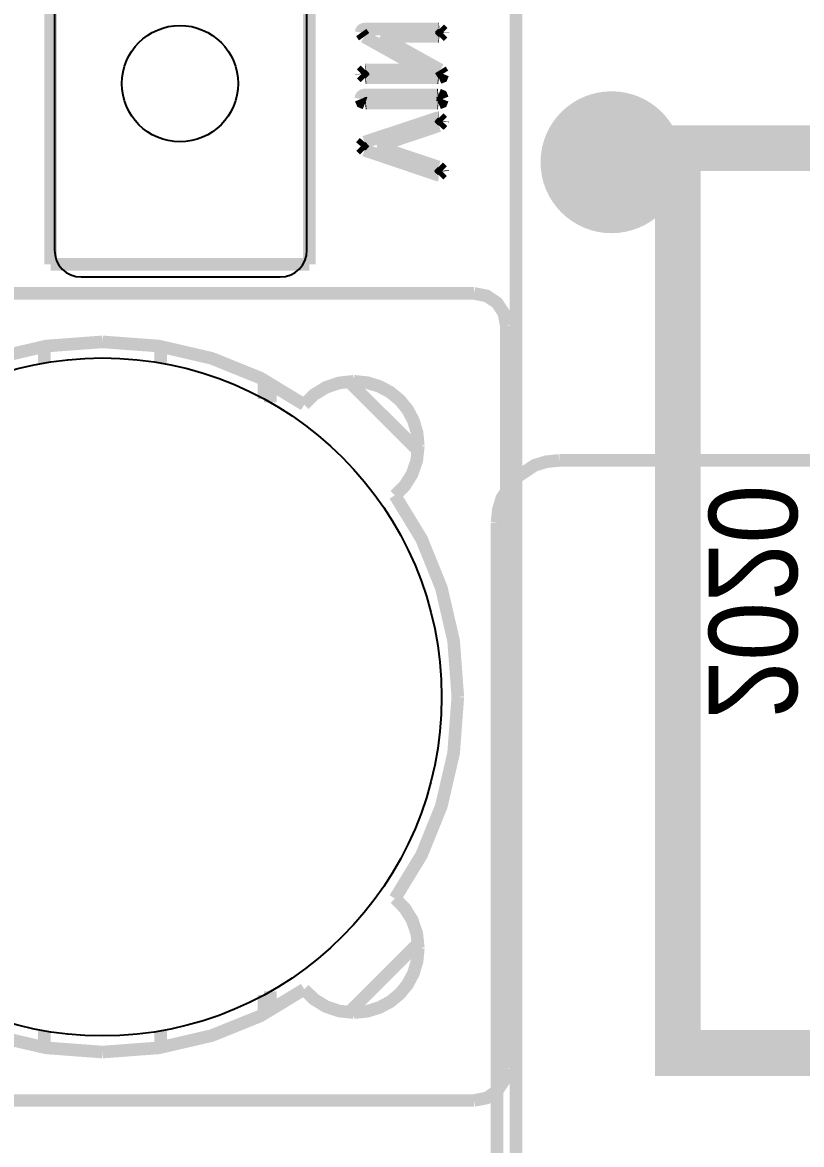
# Model space of a CAD drawing. Header units: inches. Extents: x -2.67 to 2.67, y -1.82 to 1.83.
# Drawn here: x -2.183 to -1.689, y 0.003 to 0.714 of the extents above; entities that cross this region are included whole.
import ezdxf

# ---------------------------------------------------------------- set-up
doc = ezdxf.new("R2010")
doc.units = ezdxf.units.IN
doc.layers.get('0').update_dxf_attribs({"linetype": 'CONTINUOUS'})

# ---------------------------------------------------------------- blocks, each defined once
blk = doc.blocks.new('EPAD')
at = {"const_width": 0.5}
blk.add_lwpolyline([(-0.25, 0, 1), (0.25, 0, 1)], format="xyb", close=True, dxfattribs=at)

msp = doc.modelspace()

# ---------------------------------------------------------------- linework, layer by layer
for points, const_width in [([(-2.165209, 0.56074), (-2.165209, 0.806409)], 0.008), ([(-2.001429, 0.56074), (-2.001429, 0.806409), (-2.165209, 0.806409)], 0.008), ([(-2.165209, 0.56074), (-2.165209, 0.806409)], 0.008), ([(-2.001429, 0.56074), (-2.001429, 0.806409), (-2.165209, 0.806409)], 0.008), ([(-2.165209, 0.56074), (-2.165209, 0.806409)], 0.008), ([(-2.001429, 0.56074), (-2.001429, 0.806409), (-2.165209, 0.806409)], 0.008), ([(-1.870406, 0.777748), (-1.870406, -0.655323)], 0.008), ([(-1.870406, 0.777748), (-1.870406, -0.655323)], 0.008), ([(-1.870406, 0.777748), (-1.870406, -0.655323)], 0.008), ([(-1.91924, 0.710002), (-1.965611, 0.710002), (-1.96686, 0.70986), (-1.967352, 0.709683), (-1.967753, 0.709436), (-1.968066, 0.709118), (-1.968289, 0.708729), (-1.968467, 0.707739)], 0.008), ([(-1.91924, 0.710002), (-1.965611, 0.710002), (-1.96686, 0.70986), (-1.967352, 0.709683), (-1.967753, 0.709436), (-1.968066, 0.709118), (-1.968289, 0.708729), (-1.968467, 0.707739)], 0.008), ([(-1.91924, 0.710002), (-1.965611, 0.710002), (-1.96686, 0.70986), (-1.967352, 0.709683), (-1.967753, 0.709436), (-1.968066, 0.709118), (-1.968289, 0.708729), (-1.968467, 0.707739)], 0.008), ([(-1.966618, 0.705134), (-1.968467, 0.707737)], 0.008), ([(-1.966618, 0.705134), (-1.968467, 0.707737)], 0.008), ([(-1.966618, 0.705134), (-1.968467, 0.707737)], 0.008), ([(-1.918925, 0.710024), (-1.91924, 0.710002)], 0.008), ([(-1.918925, 0.710024), (-1.91924, 0.710002)], 0.008), ([(-1.918925, 0.710024), (-1.91924, 0.710002)], 0.008), ([(-1.918925, 0.710024), (-1.916718, 0.707817)], 0.008), ([(-1.918925, 0.710024), (-1.916718, 0.707817)], 0.008), ([(-1.918925, 0.710024), (-1.916718, 0.707817)], 0.008), ([(-1.916726, 0.707624), (-1.916718, 0.707817)], 0.008), ([(-1.916726, 0.707624), (-1.916718, 0.707817)], 0.008), ([(-1.916726, 0.707624), (-1.916718, 0.707817)], 0.008), ([(-1.916726, 0.707625), (-1.916721, 0.707484)], 0.008), ([(-1.916726, 0.707625), (-1.916721, 0.707484)], 0.008), ([(-1.916726, 0.707625), (-1.916721, 0.707484)], 0.008), ([(-1.966616, 0.705133), (-1.92893, 0.684017), (-1.965611, 0.684017)], 0.008), ([(-1.966616, 0.705133), (-1.92893, 0.684017), (-1.965611, 0.684017)], 0.008), ([(-1.966616, 0.705133), (-1.92893, 0.684017), (-1.965611, 0.684017)], 0.008), ([(-1.956423, 0.70527), (-1.919331, 0.70527)], 0.008), ([(-1.918303, 0.684062), (-1.956423, 0.70527)], 0.008), ([(-1.956423, 0.70527), (-1.919331, 0.70527)], 0.008), ([(-1.918303, 0.684062), (-1.956423, 0.70527)], 0.008), ([(-1.956423, 0.70527), (-1.919331, 0.70527)], 0.008), ([(-1.918303, 0.684062), (-1.956423, 0.70527)], 0.008), ([(-1.918965, 0.705241), (-1.919331, 0.705271)], 0.008), ([(-1.918965, 0.705241), (-1.919331, 0.705271)], 0.008), ([(-1.918965, 0.705241), (-1.919331, 0.705271)], 0.008), ([(-1.918965, 0.705241), (-1.916721, 0.707484)], 0.008), ([(-1.918965, 0.705241), (-1.916721, 0.707484)], 0.008), ([(-1.918965, 0.705241), (-1.916721, 0.707484)], 0.008), ([(-1.965949, 0.68404), (-1.968363, 0.681627)], 0.008), ([(-1.965949, 0.68404), (-1.968363, 0.681627)], 0.008), ([(-1.965949, 0.68404), (-1.968363, 0.681627)], 0.008), ([(-1.968353, 0.681412), (-1.968363, 0.681627)], 0.008), ([(-1.968353, 0.681412), (-1.968363, 0.681627)], 0.008), ([(-1.968353, 0.681412), (-1.968363, 0.681627)], 0.008), ([(-1.968353, 0.68141), (-1.968354, 0.681378)], 0.008), ([(-1.968353, 0.68141), (-1.968354, 0.681378)], 0.008), ([(-1.968353, 0.68141), (-1.968354, 0.681378)], 0.008), ([(-1.966009, 0.679033), (-1.968354, 0.681378)], 0.008), ([(-1.966009, 0.679033), (-1.968354, 0.681378)], 0.008), ([(-1.966009, 0.679033), (-1.968354, 0.681378)], 0.008), ([(-1.965949, 0.68404), (-1.965609, 0.684016)], 0.008), ([(-1.965949, 0.68404), (-1.965609, 0.684016)], 0.008), ([(-1.965949, 0.68404), (-1.965609, 0.684016)], 0.008), ([(-1.919257, 0.679023), (-1.917459, 0.679754), (-1.916726, 0.68155)], 0.008), ([(-1.919257, 0.679023), (-1.917459, 0.679754), (-1.916726, 0.68155)], 0.008), ([(-1.919257, 0.679023), (-1.917459, 0.679754), (-1.916726, 0.68155)], 0.008), ([(-1.918301, 0.684061), (-1.916726, 0.68155)], 0.008), ([(-1.918301, 0.684061), (-1.916726, 0.68155)], 0.008), ([(-1.918301, 0.684061), (-1.916726, 0.68155)], 0.008), ([(-1.966009, 0.679033), (-1.965541, 0.67908)], 0.008), ([(-1.966009, 0.679033), (-1.965541, 0.67908)], 0.008), ([(-1.966009, 0.679033), (-1.965541, 0.67908)], 0.008), ([(-1.965542, 0.67908), (-1.919788, 0.67908)], 0.008), ([(-1.965542, 0.67908), (-1.919788, 0.67908)], 0.008), ([(-1.965542, 0.67908), (-1.919788, 0.67908)], 0.008), ([(-1.919257, 0.679023), (-1.919787, 0.67908)], 0.008), ([(-1.919257, 0.679023), (-1.919787, 0.67908)], 0.008), ([(-1.919257, 0.679023), (-1.919787, 0.67908)], 0.008), ([(-1.920085, 0.668201), (-1.965382, 0.668201), (-1.966822, 0.668039), (-1.967387, 0.667835), (-1.96785, 0.66755), (-1.96821, 0.667183), (-1.968467, 0.666736), (-1.968673, 0.665596)], 0.008), ([(-1.920085, 0.668201), (-1.965382, 0.668201), (-1.966822, 0.668039), (-1.967387, 0.667835), (-1.96785, 0.66755), (-1.96821, 0.667183), (-1.968467, 0.666736), (-1.968673, 0.665596)], 0.008), ([(-1.920085, 0.668201), (-1.965382, 0.668201), (-1.966822, 0.668039), (-1.967387, 0.667835), (-1.96785, 0.66755), (-1.96821, 0.667183), (-1.968467, 0.666736), (-1.968673, 0.665596)], 0.008), ([(-1.966007, 0.662932), (-1.967902, 0.663702), (-1.968673, 0.665598)], 0.008), ([(-1.966007, 0.662932), (-1.967902, 0.663702), (-1.968673, 0.665598)], 0.008), ([(-1.966007, 0.662932), (-1.967902, 0.663702), (-1.968673, 0.665598)], 0.008), ([(-1.919548, 0.668257), (-1.920084, 0.668202)], 0.008), ([(-1.919548, 0.668257), (-1.920084, 0.668202)], 0.008), ([(-1.919548, 0.668257), (-1.920084, 0.668202)], 0.008), ([(-1.919548, 0.668257), (-1.917672, 0.667494), (-1.916908, 0.665617)], 0.008), ([(-1.919548, 0.668257), (-1.917672, 0.667494), (-1.916908, 0.665617)], 0.008), ([(-1.919548, 0.668257), (-1.917672, 0.667494), (-1.916908, 0.665617)], 0.008), ([(-1.919497, 0.662943), (-1.917656, 0.663691), (-1.916908, 0.665532)], 0.008), ([(-1.919497, 0.662943), (-1.917656, 0.663691), (-1.916908, 0.665532)], 0.008), ([(-1.919497, 0.662943), (-1.917656, 0.663691), (-1.916908, 0.665532)], 0.008), ([(-1.916909, 0.665595), (-1.916908, 0.665532)], 0.008), ([(-1.916909, 0.665595), (-1.916908, 0.665532)], 0.008), ([(-1.916909, 0.665595), (-1.916908, 0.665532)], 0.008), ([(-1.916908, 0.665598), (-1.916908, 0.665617)], 0.008), ([(-1.916908, 0.665598), (-1.916908, 0.665617)], 0.008), ([(-1.916908, 0.665598), (-1.916908, 0.665617)], 0.008), ([(-1.966007, 0.662932), (-1.965453, 0.66299)], 0.008), ([(-1.966007, 0.662932), (-1.965453, 0.66299)], 0.008), ([(-1.966007, 0.662932), (-1.965453, 0.66299)], 0.008), ([(-1.965451, 0.662991), (-1.919994, 0.662991)], 0.008), ([(-1.965451, 0.662991), (-1.919994, 0.662991)], 0.008), ([(-1.965451, 0.662991), (-1.919994, 0.662991)], 0.008), ([(-1.919497, 0.662943), (-1.919996, 0.662991)], 0.008), ([(-1.919497, 0.662943), (-1.919996, 0.662991)], 0.008), ([(-1.919497, 0.662943), (-1.919996, 0.662991)], 0.008), ([(-1.919308, 0.653712), (-1.920118, 0.653611), (-1.920885, 0.653392), (-1.966342, 0.638285)], 0.008), ([(-1.919308, 0.653712), (-1.920118, 0.653611), (-1.920885, 0.653392), (-1.966342, 0.638285)], 0.008), ([(-1.919308, 0.653712), (-1.920118, 0.653611), (-1.920885, 0.653392), (-1.966342, 0.638285)], 0.008), ([(-1.919114, 0.65372), (-1.919308, 0.653712)], 0.008), ([(-1.919114, 0.65372), (-1.919308, 0.653712)], 0.008), ([(-1.919114, 0.65372), (-1.919308, 0.653712)], 0.008), ([(-1.91917, 0.648707), (-1.916909, 0.651175)], 0.008), ([(-1.91917, 0.648707), (-1.916909, 0.651175)], 0.008), ([(-1.91917, 0.648707), (-1.916909, 0.651175)], 0.008), ([(-1.919114, 0.65372), (-1.916886, 0.651492)], 0.008), ([(-1.919114, 0.65372), (-1.916886, 0.651492)], 0.008), ([(-1.919114, 0.65372), (-1.916886, 0.651492)], 0.008), ([(-1.916909, 0.651174), (-1.916886, 0.651492)], 0.008), ([(-1.916909, 0.651174), (-1.916886, 0.651492)], 0.008), ([(-1.916909, 0.651174), (-1.916886, 0.651492)], 0.008), ([(-1.958389, 0.635497), (-1.919171, 0.648707)], 0.008), ([(-1.958389, 0.635497), (-1.919171, 0.648707)], 0.008), ([(-1.958389, 0.635497), (-1.919171, 0.648707)], 0.008), ([(-1.767886, 0.06063), (-1.508043, 0.06063), (-1.508043, 0.634441), (-1.767886, 0.634441), (-1.767886, 0.06063)], 0.029), ([(-1.767886, 0.06063), (-1.508043, 0.06063), (-1.508043, 0.634441), (-1.767886, 0.634441), (-1.767886, 0.06063)], 0.029), ([(-1.767886, 0.06063), (-1.508043, 0.06063), (-1.508043, 0.634441), (-1.767886, 0.634441), (-1.767886, 0.06063)], 0.029), ([(-1.966343, 0.638285), (-1.968673, 0.635566)], 0.008), ([(-1.966343, 0.638285), (-1.968673, 0.635566)], 0.008), ([(-1.966343, 0.638285), (-1.968673, 0.635566)], 0.008), ([(-1.966409, 0.633143), (-1.968673, 0.635566)], 0.008), ([(-1.966409, 0.633143), (-1.968673, 0.635566)], 0.008), ([(-1.966409, 0.633143), (-1.968673, 0.635566)], 0.008), ([(-1.966411, 0.633143), (-1.920405, 0.617602), (-1.919743, 0.617437), (-1.919263, 0.617397)], 0.008), ([(-1.966411, 0.633143), (-1.920405, 0.617602), (-1.919743, 0.617437), (-1.919263, 0.617397)], 0.008), ([(-1.966411, 0.633143), (-1.920405, 0.617602), (-1.919743, 0.617437), (-1.919263, 0.617397)], 0.008), ([(-1.919445, 0.62247), (-1.958389, 0.635497)], 0.008), ([(-1.919445, 0.62247), (-1.958389, 0.635497)], 0.008), ([(-1.919445, 0.62247), (-1.958389, 0.635497)], 0.008), ([(-1.919446, 0.62247), (-1.917046, 0.620116)], 0.008), ([(-1.919446, 0.62247), (-1.917046, 0.620116)], 0.008), ([(-1.919446, 0.62247), (-1.917046, 0.620116)], 0.008), ([(-1.919261, 0.617396), (-1.919253, 0.617396)], 0.008), ([(-1.919261, 0.617396), (-1.919253, 0.617396)], 0.008), ([(-1.919261, 0.617396), (-1.919253, 0.617396)], 0.008), ([(-1.919253, 0.617396), (-1.916997, 0.619652)], 0.008), ([(-1.919253, 0.617396), (-1.916997, 0.619652)], 0.008), ([(-1.919253, 0.617396), (-1.916997, 0.619652)], 0.008), ([(-1.917046, 0.620118), (-1.916997, 0.619652)], 0.008), ([(-1.917046, 0.620118), (-1.916997, 0.619652)], 0.008), ([(-1.917046, 0.620118), (-1.916997, 0.619652)], 0.008), ([(-2.001429, 0.56074), (-2.165209, 0.56074)], 0.008), ([(-2.001429, 0.56074), (-2.165209, 0.56074)], 0.008), ([(-2.001429, 0.56074), (-2.165209, 0.56074)], 0.008), ([(-1.89702, 0.542315), (-2.367886, 0.542315)], 0.008), ([(-1.89702, 0.542315), (-2.367886, 0.542315)], 0.008), ([(-1.89702, 0.542315), (-2.367886, 0.542315)], 0.008), ([(-1.89702, 0.542315), (-1.888963, 0.540735), (-1.882465, 0.536397), (-1.878127, 0.5299), (-1.876547, 0.521843)], 0.008), ([(-1.89702, 0.542315), (-1.888963, 0.540735), (-1.882465, 0.536397), (-1.878127, 0.5299), (-1.876547, 0.521843)], 0.008), ([(-1.89702, 0.542315), (-1.888963, 0.540735), (-1.882465, 0.536397), (-1.878127, 0.5299), (-1.876547, 0.521843)], 0.008), ([(-1.876547, 0.050976), (-1.876547, 0.521843)], 0.008), ([(-1.876547, 0.050976), (-1.876547, 0.521843)], 0.008), ([(-1.876547, 0.050976), (-1.876547, 0.521843)], 0.008), ([(-2.132453, 0.511606), (-2.168107, 0.508936), (-2.201663, 0.501167), (-2.232583, 0.48866), (-2.26033, 0.471777)], 0.008), ([(-2.132453, 0.511606), (-2.168107, 0.508936), (-2.201663, 0.501167), (-2.232583, 0.48866), (-2.26033, 0.471777)], 0.008), ([(-2.132453, 0.511606), (-2.168107, 0.508936), (-2.201663, 0.501167), (-2.232583, 0.48866), (-2.26033, 0.471777)], 0.008), ([(-2.169303, 0.508571), (-2.169303, 0.498188)], 0.008), ([(-2.169303, 0.508571), (-2.169303, 0.498188)], 0.008), ([(-2.169303, 0.508571), (-2.169303, 0.498188)], 0.008), ([(-2.132453, 0.511606), (-2.096798, 0.508936), (-2.063242, 0.501167), (-2.032322, 0.48866), (-2.004576, 0.471777)], 0.008), ([(-2.132453, 0.511606), (-2.096798, 0.508936), (-2.063242, 0.501167), (-2.032322, 0.48866), (-2.004576, 0.471777)], 0.008), ([(-2.132453, 0.511606), (-2.096798, 0.508936), (-2.063242, 0.501167), (-2.032322, 0.48866), (-2.004576, 0.471777)], 0.008), ([(-2.095602, 0.498188), (-2.095602, 0.508571)], 0.008), ([(-2.095602, 0.498188), (-2.095602, 0.508571)], 0.008), ([(-2.095602, 0.498188), (-2.095602, 0.508571)], 0.008), ([(-2.030091, 0.475433), (-2.030091, 0.486998)], 0.008), ([(-2.030091, 0.475433), (-2.030091, 0.486998)], 0.008), ([(-2.030091, 0.475433), (-2.030091, 0.486998)], 0.008), ([(-2.025996, 0.473158), (-2.025996, 0.484855)], 0.008), ([(-2.025996, 0.473158), (-2.025996, 0.484855)], 0.008), ([(-2.025996, 0.473158), (-2.025996, 0.484855)], 0.008), ([(-1.973214, 0.486593), (-1.982515, 0.485578), (-1.991002, 0.482661), (-1.998459, 0.478025), (-2.004671, 0.471857)], 0.008), ([(-1.973214, 0.486593), (-1.982515, 0.485578), (-1.991002, 0.482661), (-1.998459, 0.478025), (-2.004671, 0.471857)], 0.008), ([(-1.973214, 0.486593), (-1.982515, 0.485578), (-1.991002, 0.482661), (-1.998459, 0.478025), (-2.004671, 0.471857)], 0.008), ([(-1.976299, 0.486476), (-1.932386, 0.442563)], 0.008), ([(-1.976299, 0.486476), (-1.932386, 0.442563)], 0.008), ([(-1.976299, 0.486476), (-1.932386, 0.442563)], 0.008), ([(-1.973214, 0.486593), (-1.964842, 0.485778), (-1.9571, 0.483434), (-1.950138, 0.47971), (-1.944105, 0.474757), (-1.939152, 0.468724), (-1.935428, 0.461762), (-1.933084, 0.45402), (-1.932269, 0.445648)], 0.008), ([(-1.973214, 0.486593), (-1.964842, 0.485778), (-1.9571, 0.483434), (-1.950138, 0.47971), (-1.944105, 0.474757), (-1.939152, 0.468724), (-1.935428, 0.461762), (-1.933084, 0.45402), (-1.932269, 0.445648)], 0.008), ([(-1.973214, 0.486593), (-1.964842, 0.485778), (-1.9571, 0.483434), (-1.950138, 0.47971), (-1.944105, 0.474757), (-1.939152, 0.468724), (-1.935428, 0.461762), (-1.933084, 0.45402), (-1.932269, 0.445648)], 0.008), ([(-1.947005, 0.414191), (-1.940837, 0.420403), (-1.936201, 0.427861), (-1.933283, 0.436347), (-1.932269, 0.445648)], 0.008), ([(-1.947005, 0.414191), (-1.940837, 0.420403), (-1.936201, 0.427861), (-1.933283, 0.436347), (-1.932269, 0.445648)], 0.008), ([(-1.947005, 0.414191), (-1.940837, 0.420403), (-1.936201, 0.427861), (-1.933283, 0.436347), (-1.932269, 0.445648)], 0.008), ([(-1.882382, 0.397031), (-1.881598, 0.405081), (-1.879344, 0.412526), (-1.871002, 0.425021), (-1.858506, 0.433364), (-1.851062, 0.435618), (-1.843012, 0.436402)], 0.008), ([(-1.882382, 0.397031), (-1.881598, 0.405081), (-1.879344, 0.412526), (-1.871002, 0.425021), (-1.858506, 0.433364), (-1.851062, 0.435618), (-1.843012, 0.436402)], 0.008), ([(-1.882382, 0.397031), (-1.881598, 0.405081), (-1.879344, 0.412526), (-1.871002, 0.425021), (-1.858506, 0.433364), (-1.851062, 0.435618), (-1.843012, 0.436402)], 0.008), ([(0.912894, 0.397031), (0.91211, 0.405081), (0.909856, 0.412526), (0.901513, 0.425021), (0.889018, 0.433364), (0.881574, 0.435618), (0.873524, 0.436402), (-1.843012, 0.436402)], 0.008), ([(0.912894, 0.397031), (0.91211, 0.405081), (0.909856, 0.412526), (0.901513, 0.425021), (0.889018, 0.433364), (0.881574, 0.435618), (0.873524, 0.436402), (-1.843012, 0.436402)], 0.008), ([(0.912894, 0.397031), (0.91211, 0.405081), (0.909856, 0.412526), (0.901513, 0.425021), (0.889018, 0.433364), (0.881574, 0.435618), (0.873524, 0.436402), (-1.843012, 0.436402)], 0.008), ([(-1.947085, 0.414286), (-1.930202, 0.38654), (-1.917695, 0.35562), (-1.909926, 0.322064), (-1.907256, 0.286409)], 0.008), ([(-1.947085, 0.414286), (-1.930202, 0.38654), (-1.917695, 0.35562), (-1.909926, 0.322064), (-1.907256, 0.286409)], 0.008), ([(-1.947085, 0.414286), (-1.930202, 0.38654), (-1.917695, 0.35562), (-1.909926, 0.322064), (-1.907256, 0.286409)], 0.008), ([(-1.882382, 0.397031), (-1.882382, -1.059661), (-1.881598, -1.067711), (-1.879344, -1.075156), (-1.871002, -1.087651), (-1.858506, -1.095994), (-1.851062, -1.098248), (-1.843012, -1.099031), (0.873524, -1.099031)], 0.008), ([(-1.882382, 0.397031), (-1.882382, -1.059661), (-1.881598, -1.067711), (-1.879344, -1.075156), (-1.871002, -1.087651), (-1.858506, -1.095994), (-1.851062, -1.098248), (-1.843012, -1.099031), (0.873524, -1.099031)], 0.008), ([(-1.882382, 0.397031), (-1.882382, -1.059661), (-1.881598, -1.067711), (-1.879344, -1.075156), (-1.871002, -1.087651), (-1.858506, -1.095994), (-1.851062, -1.098248), (-1.843012, -1.099031), (0.873524, -1.099031)], 0.008), ([(-1.947085, 0.158533), (-1.930202, 0.186279), (-1.917695, 0.217199), (-1.909926, 0.250755), (-1.907256, 0.286409)], 0.008), ([(-1.947085, 0.158533), (-1.930202, 0.186279), (-1.917695, 0.217199), (-1.909926, 0.250755), (-1.907256, 0.286409)], 0.008), ([(-1.947085, 0.158533), (-1.930202, 0.186279), (-1.917695, 0.217199), (-1.909926, 0.250755), (-1.907256, 0.286409)], 0.008), ([(-1.947005, 0.158628), (-1.940837, 0.152416), (-1.936201, 0.144958), (-1.933283, 0.136472), (-1.932269, 0.127171)], 0.008), ([(-1.947005, 0.158628), (-1.940837, 0.152416), (-1.936201, 0.144958), (-1.933283, 0.136472), (-1.932269, 0.127171)], 0.008), ([(-1.947005, 0.158628), (-1.940837, 0.152416), (-1.936201, 0.144958), (-1.933283, 0.136472), (-1.932269, 0.127171)], 0.008), ([(-1.932386, 0.130256), (-1.976299, 0.086343)], 0.008), ([(-1.932386, 0.130256), (-1.976299, 0.086343)], 0.008), ([(-1.932386, 0.130256), (-1.976299, 0.086343)], 0.008), ([(-1.973214, 0.086226), (-1.964842, 0.087041), (-1.9571, 0.089385), (-1.950138, 0.093109), (-1.944105, 0.098062), (-1.939152, 0.104095), (-1.935428, 0.111057), (-1.933084, 0.118799), (-1.932269, 0.127171)], 0.008), ([(-1.973214, 0.086226), (-1.964842, 0.087041), (-1.9571, 0.089385), (-1.950138, 0.093109), (-1.944105, 0.098062), (-1.939152, 0.104095), (-1.935428, 0.111057), (-1.933084, 0.118799), (-1.932269, 0.127171)], 0.008), ([(-1.973214, 0.086226), (-1.964842, 0.087041), (-1.9571, 0.089385), (-1.950138, 0.093109), (-1.944105, 0.098062), (-1.939152, 0.104095), (-1.935428, 0.111057), (-1.933084, 0.118799), (-1.932269, 0.127171)], 0.008), ([(-2.132453, 0.061213), (-2.168107, 0.063883), (-2.201663, 0.071652), (-2.232583, 0.084159), (-2.26033, 0.101042)], 0.008), ([(-2.132453, 0.061213), (-2.168107, 0.063883), (-2.201663, 0.071652), (-2.232583, 0.084159), (-2.26033, 0.101042)], 0.008), ([(-2.132453, 0.061213), (-2.168107, 0.063883), (-2.201663, 0.071652), (-2.232583, 0.084159), (-2.26033, 0.101042)], 0.008), ([(-2.132453, 0.061213), (-2.096798, 0.063883), (-2.063242, 0.071652), (-2.032322, 0.084159), (-2.004576, 0.101042)], 0.008), ([(-2.132453, 0.061213), (-2.096798, 0.063883), (-2.063242, 0.071652), (-2.032322, 0.084159), (-2.004576, 0.101042)], 0.008), ([(-2.132453, 0.061213), (-2.096798, 0.063883), (-2.063242, 0.071652), (-2.032322, 0.084159), (-2.004576, 0.101042)], 0.008), ([(-2.030091, 0.085821), (-2.030091, 0.097385)], 0.008), ([(-2.030091, 0.085821), (-2.030091, 0.097385)], 0.008), ([(-2.030091, 0.085821), (-2.030091, 0.097385)], 0.008), ([(-2.025996, 0.087964), (-2.025996, 0.099661)], 0.008), ([(-2.025996, 0.087964), (-2.025996, 0.099661)], 0.008), ([(-2.025996, 0.087964), (-2.025996, 0.099661)], 0.008), ([(-1.973214, 0.086226), (-1.982515, 0.087241), (-1.991002, 0.090158), (-1.998459, 0.094794), (-2.004671, 0.100962)], 0.008), ([(-1.973214, 0.086226), (-1.982515, 0.087241), (-1.991002, 0.090158), (-1.998459, 0.094794), (-2.004671, 0.100962)], 0.008), ([(-1.973214, 0.086226), (-1.982515, 0.087241), (-1.991002, 0.090158), (-1.998459, 0.094794), (-2.004671, 0.100962)], 0.008), ([(-2.169303, 0.074631), (-2.169303, 0.064248)], 0.008), ([(-2.169303, 0.074631), (-2.169303, 0.064248)], 0.008), ([(-2.169303, 0.074631), (-2.169303, 0.064248)], 0.008), ([(-2.095602, 0.064248), (-2.095602, 0.074631)], 0.008), ([(-2.095602, 0.064248), (-2.095602, 0.074631)], 0.008), ([(-2.095602, 0.064248), (-2.095602, 0.074631)], 0.008), ([(-1.89702, 0.030504), (-1.888963, 0.032083), (-1.882465, 0.036422), (-1.878127, 0.042919), (-1.876547, 0.050976)], 0.008), ([(-1.89702, 0.030504), (-1.888963, 0.032083), (-1.882465, 0.036422), (-1.878127, 0.042919), (-1.876547, 0.050976)], 0.008), ([(-1.89702, 0.030504), (-1.888963, 0.032083), (-1.882465, 0.036422), (-1.878127, 0.042919), (-1.876547, 0.050976)], 0.008), ([(-2.367886, 0.030504), (-1.89702, 0.030504)], 0.008), ([(-2.367886, 0.030504), (-1.89702, 0.030504)], 0.008), ([(-2.367886, 0.030504), (-1.89702, 0.030504)], 0.008)]:
    msp.add_lwpolyline(points, dxfattribs=dict(const_width=const_width))
msp.add_lwpolyline([(-2.162846, 0.785748), (-2.162846, 0.569748), (-2.162508, 0.566272), (-2.161535, 0.563058), (-2.159989, 0.560167), (-2.157932, 0.557662), (-2.155428, 0.555606), (-2.152537, 0.554059), (-2.149322, 0.553086), (-2.145846, 0.552748), (-2.019846, 0.552748), (-2.01637, 0.553086), (-2.013156, 0.554059), (-2.010265, 0.555606), (-2.007761, 0.557662), (-2.005704, 0.560167), (-2.004158, 0.563058), (-2.003185, 0.566272), (-2.002846, 0.569748), (-2.002846, 0.569748), (-2.002846, 0.785748)])
for centre, radius in [((-2.083319, 0.675386), 0.03685), ((-2.083319, 0.675386), 0.03685), ((-2.083319, 0.675386), 0.03685), ((-2.132453, 0.286409), 0.214961), ((-2.132453, 0.286409), 0.214961), ((-2.132453, 0.286409), 0.214961)]:
    msp.add_circle(centre, radius)

# ---------------------------------------------------------------- block references
at = {"xscale": 0.09, "yscale": 0.09}
msp.add_blockref('EPAD', (-1.809843, 0.625509), dxfattribs=at)

# ---------------------------------------------------------------- texts
at = {"text_generation_flag": 2, "width": 0.892857}
msp.add_text('2020', height=0.056, rotation=-90, dxfattribs=at).set_placement((-1.748209, 0.272236))
msp.add_text('2020', height=0.056, rotation=-90, dxfattribs=at).set_placement((-1.748209, 0.272236))
msp.add_text('2020', height=0.056, rotation=-90, dxfattribs=at).set_placement((-1.748209, 0.272236))

doc.saveas('drawing.dxf')
